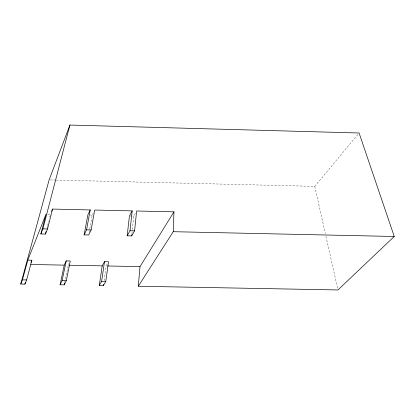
<?xml version="1.0" encoding="UTF-8"?>
<svg xmlns="http://www.w3.org/2000/svg" width="415" height="415" viewBox="0 0 415 415"><rect width="100%" height="100%" fill="white"/><g stroke="black" fill="none" stroke-linecap="round" stroke-linejoin="round"><path stroke-width="0.31" stroke-dasharray="2.08 1.56" d="M131.918 233.977L132.328 230.133M132.395 229.495L133.822 216.039L135.996 212.112M104.134 280.519L106.204 265.953L107.366 263.857M89.126 232.493L92.249 215.105L93.328 212.854M64.766 282.325L68.257 265.206L69.014 263.629M47.014 227.84L47.486 225.973M47.642 225.355L48.747 221.003M49.691 217.273L50.48 214.166L47.953 214.109M56.253 180.063L314.767 186.366L358.254 133.988M90.361 215.063L92.249 215.105M130.066 215.956L131.944 215.997M132.572 216.013L133.822 216.039M50.423 179.918L55.605 180.048M314.767 186.366L325.376 233.738M325.941 236.265L337.675 288.684"/><path stroke-width="0.62" d="M20.75 284.047L22.436 279.855L27.784 260.148L31.856 260.231L26.638 279.933L24.916 284.125L20.75 284.047L49.126 179.887L69.907 125.05L359.084 132.992L394.25 236.483L337.96 289.95L138.294 286.236L173.252 231.695L173.963 211.842L136.618 210.991L134.59 230.854L131.716 235.902L127.177 235.803L129.439 215.94L132.193 210.887L94.677 210.032L91.16 229.915L88.68 234.978L84.121 234.885L87.84 215.006L90.231 209.933L52.539 209.072L51.626 211.339M138.294 286.236L140.011 266.622L173.963 211.842M131.716 235.902L131.851 234.62M127.177 235.803L130.009 230.756L132.193 210.887M105.784 281.422L108.528 261.761L104.492 261.678L102.199 265.875L99.284 285.51L103.413 285.587L105.784 281.422L101.618 281.344L99.284 285.51M103.413 285.587L103.594 284.322M101.618 281.344L104.492 261.678M84.121 234.885L86.559 229.811L90.231 209.933M66.296 280.68L70.27 260.999L66.218 260.916L64.237 265.128L60.102 284.778L64.252 284.856L66.296 280.68L62.115 280.602L60.102 284.778M64.252 284.856L64.636 282.957M62.115 280.602L66.218 260.916M27.784 260.148L46.055 214.067L40.857 233.956L45.437 234.055L47.523 228.966L52.539 209.072M45.437 234.055L46.07 231.57M40.857 233.956L42.895 228.867L69.907 125.05M24.916 284.125L25.408 282.283M31.001 262.342L31.856 260.231M22.436 279.855L26.638 279.933M30.788 264.469L64.237 265.128M68.895 265.221L102.199 265.875M107.48 265.979L140.011 266.622M42.895 228.867L47.523 228.966M86.559 229.811L91.16 229.915M130.009 230.756L134.59 230.854M173.252 231.695L394.25 236.483"/></g></svg>
